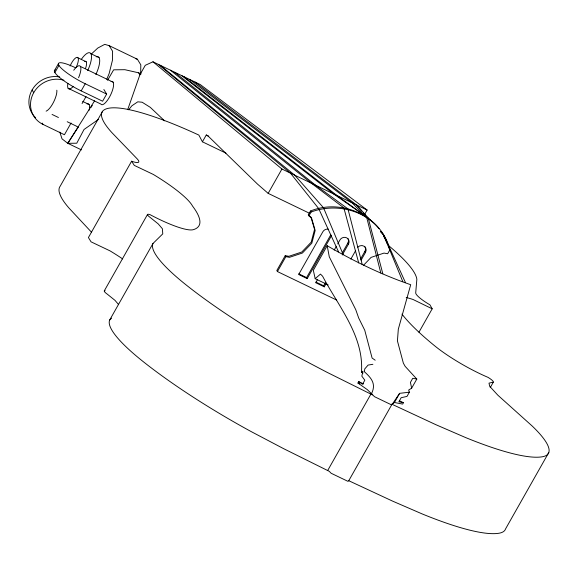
<?xml version="1.0" encoding="UTF-8"?>
<svg xmlns="http://www.w3.org/2000/svg" width="578" height="578" viewBox="0 0 578 578"><rect width="100%" height="100%" fill="white"/><g stroke="black" fill="none" stroke-linecap="round" stroke-linejoin="round"><path stroke-width="0.87" d="M140.664 73.847L140.808 64.844L137.405 59.245L109.191 45.662L104.734 44.361L97.761 48.068L91.649 53.768M363.063 373.02L361.452 372.239C364.147 336.143 338.39 306.268 322.596 276.197L320.465 274.095L315.183 278.69L328.181 284.947M127.81 109.329L139.869 74.851L145.273 65.307L152.968 61.795L200.263 84.561L367.131 210.045L364.024 215.543M106.786 79.258L109.148 73.529L112.45 60.264L112.594 51.261L109.191 45.662M54.361 70.863L58.4 63.717M54.888 72.582L58.934 65.437A25.092 4.834 29.5 0 1 75.494 67.756M103.867 89.496L106.641 94.069L102.602 101.208L81.173 90.898L85.219 83.752A25.092 4.834 29.5 0 1 58.934 65.437M71.051 123.042L64.44 134.732L43.01 124.415L42.201 123.085M82.076 103.556L86.043 96.54M102.573 111.287L60.199 186.188A136.596 27.628 29.7 0 0 69.085 208.159L91.497 232.197M225.933 153.127L202.416 141.798L198.854 135.079A156.566 30.143 29.5 0 0 103.802 110.116A136.581 26.292 29.5 0 0 111.843 132.586L136.993 158.668A19.594 3.771 29.5 0 1 131.603 161.219L88.42 237.551L91.049 241.835L110.037 250.874A60.69 11.683 29.5 0 1 122.673 258.93M104.293 290.857L147.542 214.416M202.416 141.798L206.274 134.985L208.709 136.155M392.086 404.123L348.758 480.715L347.913 481.33L331.143 473.259L329.222 471.308L283.523 448.615L251.416 431.723A180.35 34.723 29.5 0 1 143.676 362.001A135.686 26.126 29.5 0 1 109.733 319.93L152.982 243.49L162.765 233.866L162.396 228.751L158.228 223.903L150.54 217.725A7.984 1.539 29.5 0 1 150.013 214.633A53.053 10.216 29.5 0 0 193.341 229.661A177.829 34.239 29.5 0 0 192.517 206.05A60.69 11.683 29.5 0 0 153.286 174.433L134.298 165.395L131.603 161.219M309.548 213.289L268.163 193.363L281.934 169.029L152.968 61.795M363.454 265.367L371.105 257.376L384.045 253.085L387.65 253.756L389.825 249.92C382.029 216.085 341.808 198.16 310.48 211.013L308.312 214.835L310.971 217.184L314.555 229.43L311.195 242.182L301.781 252.022L288.834 256.307L285.229 255.642L276.804 270.533L277.426 271.552L336.663 300.069M277.426 271.552L285.85 256.654L285.229 255.642M285.85 256.654L289.455 257.326L302.395 253.034L311.809 243.201L315.176 230.449L311.593 218.202L308.934 215.854L311.101 212.025C334.351 203.225 363.042 209.077 379.06 228.671M307.207 278.61L306.586 277.599L330.753 234.885L331.375 235.903L307.207 278.61L298.667 274.499L322.835 231.792A5 4.638 -31.3 0 1 328.333 229.191M401.97 314.107A177.829 34.239 29.5 0 0 434.728 345.868A53.053 10.216 29.5 0 0 488.085 377.391A7.984 1.539 29.5 0 1 492.434 382.318L489.002 383.149L489.71 386.328L497.831 395.171L532.237 426.073A135.686 26.126 29.5 0 1 542.504 456.743A180.35 34.723 29.5 0 1 465.442 437.495L435.805 424.664L392.007 404.275L394.442 402.498L402.656 404.087L403.451 402.693L398.856 401.804L401.168 397.715L407.006 396.4L409.39 392.18L408.668 390.013L411.652 388.185L416.81 379.074L405.142 366.351L403.357 363.143L397.426 340.919L398.314 329.193L410.705 284.701C381.523 274.702 353.859 261.184 327.206 245.737L313.327 270.273L315.183 278.69M317.503 279.622L315.747 282.729L324.287 286.84L326.043 283.733M334.2 250.108L336.396 246.228M337.718 243.894L339.915 240.014A5 4.638 -31.3 0 1 346.598 237.796A5 4.638 -31.3 0 1 348.455 244.126L342.299 254.999M324.287 286.84L323.666 285.821L325.428 282.714M342.125 253.2L347.833 243.107A5 4.638 -31.3 0 0 347.79 238.382M350.839 259.11L355.672 250.563M360.52 259.096L364.913 251.329A5 4.638 -31.3 0 0 364.87 246.604M361.142 260.114L365.534 252.348L364.913 251.329M372.55 394.716L367.276 389.615L357.948 383.041L358.736 381.646L363.613 383.944M327.654 470.557L370.903 394.117L372.47 394.868M418.956 332.213L432.192 308.811L429.938 304.844A19.594 3.771 29.5 0 1 415.712 292.851L416.846 279.427A136.581 26.292 29.5 0 0 392.932 249.313A156.566 30.143 29.5 0 0 388.322 245.368M394.442 402.498L399.622 393.343L409.39 392.18M490.209 387.636L493.294 382.174M548.797 452.487L505.548 528.928A135.686 26.126 29.5 0 1 499.255 533.183A180.35 34.723 29.5 0 1 422.193 513.936L392.556 501.104L348.758 480.715M107.559 80.299L113.649 69.822L124.891 69.7L138.633 72.814L141.068 73.984M59.816 132.073L62.012 138.85L67.778 143.308L94.619 100.796M81.484 149.904L67.778 143.308L78.55 126.633M90.789 107.681L92.256 105.413M128.591 109.82L131.907 105.767L137.781 101.822L142.137 102.227L150.302 107.356L164.549 120.831M399.622 393.343L392.549 403.791L391.248 404.737L374.479 396.667L371.51 393.661C376.35 383.994 371.575 378.214 364.364 371.697L364.783 368.887L368.114 365.072L372.875 364.299M109.733 319.93L111.568 318.131M361.452 372.239L362.97 371.112L361.842 376.155L364.826 380.216L362.514 384.305L358.736 381.646M98.339 119.516L84.041 129.479L76.766 143.214L67.778 143.308M416.81 379.074L412.743 378.287L410.431 382.383L411.652 388.185M135.924 58.812L137.405 59.245M399.384 400.778L403.451 402.693M357.948 383.041L359.574 383.806M90.869 53.675L99.048 57.612M78.044 57.858L86.223 61.788M80.414 66.448L113.129 82.199M281.934 169.029L367.131 210.045M85.219 83.752L106.641 94.069M68.074 88.261L100.789 104.011A12.774 4.082 -64.3 0 0 110.947 94.214A12.774 4.082 -64.3 0 0 111.063 81.621M82.741 101.453L89.12 104.524M52.049 114.43L58.429 117.5M67.207 121.727L76.78 126.336A12.774 4.082 -64.3 0 0 78.008 127.073M298.826 273.856L306.586 277.599M315.906 282.078L323.666 285.821M432.192 308.811L413.032 299.483A60.69 11.683 29.5 0 0 406.19 297.511M370.903 394.117L326.772 372.174L294.664 355.282A180.35 34.723 29.5 0 1 186.925 285.561A135.686 26.126 29.5 0 1 152.982 243.49M206.274 134.985L208.586 136.524L257.521 184.122L268.163 193.363M375.187 360.21L372.095 358.035L364.747 330.233L358.707 318.066L355.737 309.635L329.279 256.805L327.206 245.737M195.039 82.047L356.474 204.915L370.368 220.211M189.815 79.533L352.045 202.784L366.604 217.516M184.071 76.766L336.96 195.516L368.258 218.231L382.824 273.784M181.723 75.639L333.34 193.774L366.553 216.902L380.808 273.011M174.751 72.286L315.667 185.271L347.934 208.875L362.269 264.659M170.438 70.205L311.354 183.19L343.852 207.87L358.714 262.947M160.294 65.321L294.773 175.206L323.536 207.805L343.101 254.378M158.271 64.346L290.445 173.125L318.688 208.586L338.564 251.907M380.526 231.612L383.676 235.188L402.823 281.616M380.642 231.511L383.055 234.169L387.795 244.682M356.474 204.915L361.705 210.984M363.454 213.007L365.195 215.03M383.814 236.619L385.649 239.09L405.51 282.671M118.627 304.592L114.979 300.343L107.291 294.166A7.984 1.539 29.5 0 1 105.117 290.691M347.833 243.107L348.455 244.126M310.48 211.013L311.101 212.025M308.312 214.835L308.934 215.854M138.633 72.814L139.869 74.851M32.093 90.002L33.712 92.668M96.208 56.825A17.557 5.607 -64.3 0 1 95.869 74.526M81.296 59.39A17.557 5.607 -64.3 0 1 90.912 53.747A17.557 5.607 -64.3 0 1 87.69 70.588M357.76 247.203A5 4.638 -31.3 0 1 365.534 252.348M84.677 61.362A9.58 3.063 -64.3 0 1 85.515 68.522M70.09 65.979A9.58 3.063 -64.3 0 1 77.409 57.345A9.58 3.063 -64.3 0 1 76.043 67.633M73.709 70.241A12.774 4.082 -64.3 0 1 80.378 66.391A12.774 4.082 -64.3 0 1 78.579 77.69M73.305 86.339A12.774 4.082 -64.3 0 1 67.879 83.369M81.173 90.898A25.092 4.834 29.5 0 1 55.329 69.967M87.054 103.946A12.774 4.082 -64.3 0 1 89.157 110.196M43.01 124.415A25.092 23.286 -31.3 0 1 32.867 94.301A25.092 23.286 -31.3 0 1 63.934 80.255M35.619 117.76A25.092 23.286 -31.3 0 1 32.325 89.604A25.092 23.286 -31.3 0 1 59.686 76.946M56.839 90.197A12.774 4.082 -64.3 0 1 53.501 102.292A12.774 4.082 -64.3 0 1 46.132 111.164"/></g></svg>
